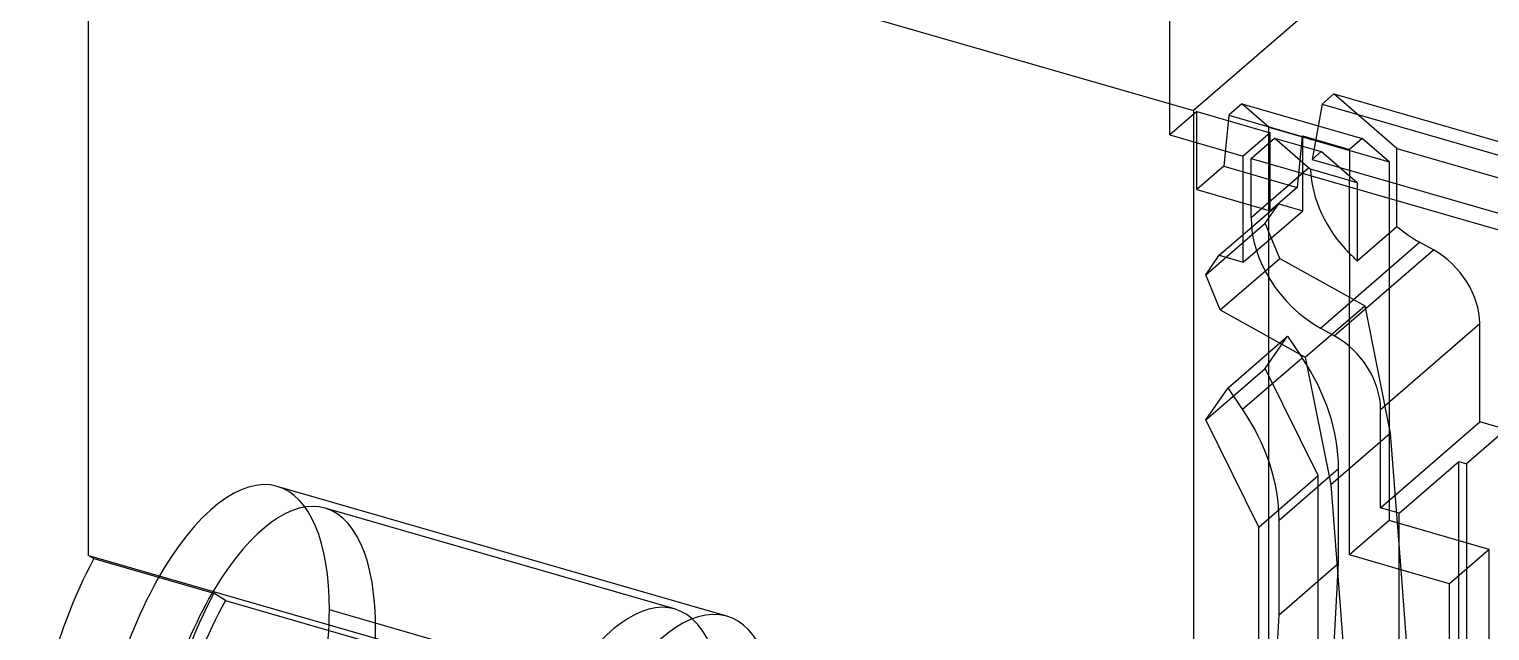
# Model space of a CAD drawing. Header units: millimetres. Extents: x -2.6 to 65.1, y -0.1 to 99.3.
# Drawn here: x 0.01 to 40.53, y 32.88 to 49.58 of the extents above; entities that cross this region are included whole.
import ezdxf

# ---------------------------------------------------------------- set-up
doc = ezdxf.new("R2010")
doc.units = ezdxf.units.MM
doc.layers.add('HIDDEN', color=7, linetype='Continuous')
doc.layers.add('THICK', color=7, linetype='Continuous')

msp = doc.modelspace()

# ---------------------------------------------------------------- linework, layer by layer
at = {"layer": 'HIDDEN'}
for p, q in [((31.656, 46.641), (31.656, 71.717)), ((33.656, 47.507), (33.289, 47.189)), ((34.406, 46.857), (33.656, 47.507)), ((33.656, 47.507), (36.991, 46.545)), ((35.88, 47.498), (35.607, 45.962)), ((35.88, 47.498), (36.207, 47.781)), ((35.88, 47.498), (44.107, 45.123)), ((37.957, 46.266), (36.207, 47.781)), ((36.207, 47.781), (44.434, 45.406)), ((32.406, 47.291), (31.656, 46.641)), ((32.406, 45.125), (32.406, 47.291)), ((32.406, 47.291), (34.442, 46.703)), ((33.289, 47.189), (33.156, 45.775)), ((33.289, 47.189), (35.324, 46.601)), ((31.656, 46.641), (33.692, 46.053)), ((34.442, 46.703), (33.692, 46.053)), ((34.406, 30.057), (34.406, 46.857)), ((34.406, 46.857), (37.741, 45.895)), ((34.442, 44.538), (34.442, 46.703)), ((35.324, 46.601), (35.342, 46.616)), ((35.342, 44.538), (35.342, 46.616)), ((35.342, 46.616), (36.641, 46.241)), ((33.908, 45.991), (34.558, 46.554)), ((34.558, 46.554), (35.857, 46.179)), ((35.507, 45.732), (34.558, 46.554)), ((35.324, 46.601), (35.192, 45.187)), ((36.991, 46.545), (36.641, 46.241)), ((36.641, 46.241), (36.641, 45.375)), ((37.741, 45.895), (36.991, 46.545)), ((37.957, 44.104), (37.957, 46.266)), ((37.957, 46.266), (46.184, 43.891)), ((33.692, 43.109), (33.692, 46.053)), ((33.908, 45.991), (44.733, 42.866)), ((33.908, 44.347), (33.908, 45.991)), ((35.607, 45.962), (35.857, 46.179)), ((35.607, 45.962), (43.834, 43.587)), ((36.857, 45.313), (35.857, 46.179)), ((37.741, 45.895), (37.741, 35.936)), ((33.156, 45.775), (32.406, 45.125)), ((33.156, 45.775), (35.192, 45.187)), ((33.908, 44.347), (35.507, 45.732)), ((35.514, 45.726), (35.507, 45.732)), ((35.522, 45.719), (35.514, 45.726)), ((35.529, 45.713), (35.522, 45.719)), ((35.537, 45.707), (35.529, 45.713)), ((35.544, 45.7), (35.537, 45.707)), ((35.552, 45.694), (35.544, 45.7)), ((35.56, 45.687), (35.552, 45.694)), ((36.641, 45.375), (35.56, 45.687)), ((32.406, 45.125), (34.442, 44.538)), ((35.192, 45.187), (34.442, 44.538)), ((36.641, 43.353), (36.641, 45.375)), ((36.857, 45.313), (36.641, 45.375)), ((36.857, 45.313), (36.857, 43.151)), ((33.027, 43.301), (34.677, 44.73)), ((34.302, 44.188), (34.677, 44.73)), ((34.677, 44.73), (35.342, 44.538)), ((32.652, 42.759), (34.302, 44.188)), ((33.692, 43.109), (35.342, 44.538)), ((34.703, 43.213), (34.302, 44.188)), ((36.857, 43.151), (37.957, 44.104)), ((35.834, 41.282), (38.584, 43.663)), ((36.218, 41.068), (38.968, 43.449)), ((38.968, 43.449), (38.584, 43.663)), ((32.652, 42.759), (33.027, 43.301)), ((33.027, 43.301), (33.692, 43.109)), ((33.053, 41.784), (34.703, 43.213)), ((34.703, 43.213), (36.641, 42.134)), ((36.641, 43.353), (36.641, 42.134)), ((33.053, 41.784), (32.652, 42.759)), ((33.053, 41.784), (35.411, 40.471)), ((35.411, 40.471), (37.061, 41.9)), ((36.641, 42.134), (37.061, 41.9)), ((36.641, 34.983), (36.641, 42.134)), ((37.061, 41.9), (37.769, 38.366)), ((37.502, 39.024), (40.252, 41.406)), ((40.252, 38.675), (40.252, 41.406)), ((33.271, 39.624), (34.921, 41.053)), ((34.302, 40.16), (34.921, 41.053)), ((34.921, 41.053), (35.324, 40.456)), ((36.218, 41.068), (35.834, 41.282)), ((32.652, 38.731), (34.302, 40.16)), ((33.674, 39.027), (35.324, 40.456)), ((35.775, 37.185), (34.302, 40.16)), ((35.411, 40.471), (36.119, 36.937)), ((32.652, 38.731), (33.271, 39.624)), ((33.674, 39.027), (33.271, 39.624)), ((37.502, 36.293), (37.502, 39.024)), ((34.125, 35.756), (32.652, 38.731)), ((37.502, 36.293), (40.252, 38.675)), ((40.988, 38.462), (40.252, 38.675)), ((36.119, 36.937), (37.769, 38.366)), ((37.769, 38.366), (38.061, 34.573)), ((40.988, 38.462), (39.888, 37.51)), ((34.687, 35.952), (36.337, 37.381)), ((36.337, 34.752), (36.337, 37.381)), ((38.022, 36.143), (39.672, 37.572)), ((39.672, 28.912), (39.672, 37.572)), ((39.672, 37.572), (39.888, 37.51)), ((39.888, 37.51), (39.888, 27.117)), ((19.359, 33.285), (6.888, 36.885)), ((34.125, 35.756), (35.775, 37.185)), ((35.775, 28.391), (35.775, 37.185)), ((36.119, 36.937), (36.79, 28.217)), ((17.914, 33.482), (8.215, 36.282)), ((38.022, 36.143), (37.502, 36.293)), ((38.022, 27.483), (38.022, 36.143)), ((34.125, 26.963), (34.125, 35.756)), ((34.687, 33.323), (34.687, 35.952)), ((37.741, 35.936), (36.641, 34.983)), ((40.512, 35.136), (37.741, 35.936)), ((38.061, 34.573), (36.641, 34.983)), ((40.512, 35.136), (39.412, 34.183)), ((40.512, 28.294), (40.512, 35.136)), ((34.687, 33.323), (36.337, 34.752)), ((35.996, 28.328), (36.337, 34.752)), ((38.061, 34.573), (38.44, 29.646)), ((39.412, 34.183), (38.061, 34.573)), ((39.412, 28.787), (39.412, 34.183)), ((20.806, 29.855), (8.335, 33.455)), ((34.346, 26.899), (34.687, 33.323))]:
    msp.add_line(p, q, dxfattribs=at)
for centre, major_axis, ratio, start_param, end_param in [((38.156, 45.026), (1.964, -2.268), 0.75, -2.393868, -1.479899), ((36.506, 43.597), (1.964, -2.268), 0.75, -2.427868, -1.118871), ((39.256, 45.979), (1.964, -2.268), 0.75, -1.380671, -1.118871), ((38.52, 41.906), (-1.309, 1.512), 0.75, -2.427868, -1.118871), ((38.156, 45.026), (1.964, -2.268), 0.75, -1.479899, -1.380671), ((35.77, 39.524), (1.309, -1.512), 0.75, 0.713724, 2.022721), ((32.007, 38.631), (3.273, -3.78), 0.75, 0.713724, 1.411856), ((30.357, 37.202), (3.273, -3.78), 0.75, 0.713724, 1.411856), ((5.085, 30.64), (-1.803, -6.245), 0.433013, -3.141552, -0.982794), ((5.085, 30.64), (-1.803, -6.245), 0.433013, 2.158799, 3.141633), ((6.471, 30.24), (-1.744, -6.042), 0.433013, 3.141574, 5.16666), ((6.471, 30.24), (-1.744, -6.042), 0.433013, 2.071532, 3.141574), ((16.17, 27.44), (-1.744, -6.042), 0.433013, 3.141574, 5.16666), ((5.085, 30.64), (-1.803, -6.245), 0.433013, 0.000041, 2.158799), ((17.556, 27.04), (-1.803, -6.245), 0.433013, -3.141552, -0.982794), ((16.17, 27.44), (-1.744, -6.042), 0.433013, 2.071532, 3.141574), ((17.556, 27.04), (-1.803, -6.245), 0.433013, 2.158799, 3.141633)]:
    msp.add_ellipse(centre, major_axis=major_axis, ratio=ratio, start_param=start_param, end_param=end_param, dxfattribs=at)
at = {"layer": 'THICK'}
for p, q in [((1.656, 34.971), (1.656, 56.167)), ((1.656, 56.167), (32.314, 47.317)), ((40.414, 54.332), (32.314, 47.317)), ((32.314, 47.317), (32.314, 25.759)), ((1.656, 34.971), (1.796, 34.881)), ((1.656, 34.971), (13.651, 31.509)), ((1.796, 34.881), (5.131, 33.919)), ((5.451, 33.714), (5.131, 33.919)), ((5.451, 33.714), (13.651, 31.347))]:
    msp.add_line(p, q, dxfattribs=at)
for centre, major_axis, start_param, end_param in [((3.656, 31.053), (2.025, 7.014), 1.122685, 2.158799), ((6.991, 30.09), (-2.025, -7.014), -2.018908, -0.982794), ((6.991, 30.09), (-1.803, -6.245), -2.060059, -0.982794)]:
    msp.add_ellipse(centre, major_axis=major_axis, ratio=0.433013, start_param=start_param, end_param=end_param, dxfattribs=at)

doc.saveas('drawing.dxf')
